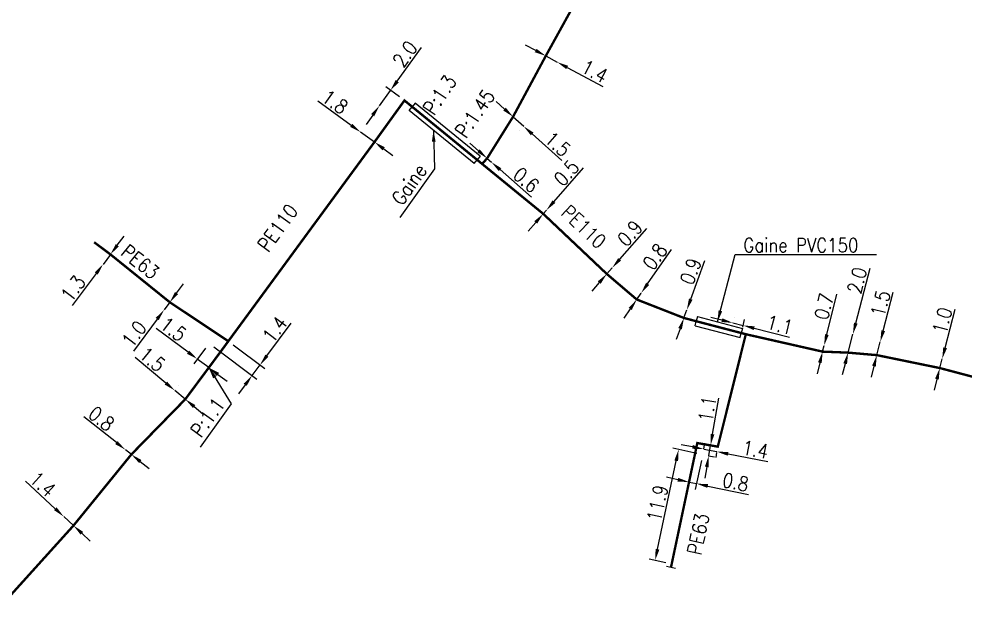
# Model space of a CAD drawing. Header units: millimetres. Extents: x 110000 to 110971, y 128118 to 129006.
# Drawn here: x 110072.4 to 110171.7, y 128656.6 to 128719 of the extents above; entities that cross this region are included whole.
import ezdxf
from ezdxf.enums import TextEntityAlignment as Align

# ---------------------------------------------------------------- set-up
doc = ezdxf.new("R2010")
doc.units = ezdxf.units.MM
doc.linetypes.add('L_100_PE', pattern=[14, 10, -1.5, 1, -1.5])
doc.linetypes.add('L_RAC_PE', pattern=[3.5, 2, -1.5])
doc.layers.get('0').update_dxf_attribs({"linetype": 'CONTINUOUS'})
for name, color, linetype in [('L_140', 3, 'CONTINUOUS'), ('L_340', 7, 'CONTINUOUS'), ('L_400', 7, 'CONTINUOUS')]:
    doc.layers.add(name, color=color, linetype=linetype)
doc.layers.add('L_170', color=7, linetype='CONTINUOUS', plot=False)
doc.styles.get("Standard").update_dxf_attribs({"font": 'romans.shx', "width": 0.85})
doc.dimstyles.get("Standard").update_dxf_attribs({"dimtxt": 1.5, "dimasz": 1.2, "dimexe": 0.625, "dimexo": 0.625, "dimgap": 0.25, "dimtad": 1, "dimdec": 1, "dimzin": 0, "dimdsep": 46, "dimtxsty": 'Standard', "dimcen": -0.5, "dimadec": 0, "dimazin": 0, "dimtfac": 1, "dimtdec": 1, "dimtmove": 0, "dimatfit": 3, "dimfxl": 1, "dimtolj": 1, "dimtzin": 0, "dimarcsym": 0})

# ---------------------------------------------------------------- blocks, each defined once
blk = doc.blocks.new('L_340_07')
at = {"color": 0, "linetype": 'Continuous', "const_width": 0.25, "flags": 128}
blk.add_lwpolyline([(0, 0), (0.35, 0)], dxfattribs=at)
at = {"color": 0, "linetype": 'Continuous', "flags": 128}
blk.add_lwpolyline([(0.35, -0.5), (0.35, 0.5)], dxfattribs=at)
at = {"color": 0, "linetype": 'Continuous', "width": 0.75, "flags": 3}
for tag, p in [('DEF_LEG', (0.723, -3.465)), ('DEF_COUP', (0.723, -5.965)), ('DEF_TYPE', (0.723, -8.465))]:
    blk.add_attdef(tag, text='', height=1.2, dxfattribs=at).set_placement(p, align=Align.MIDDLE)
blk = doc.blocks.new('*D82')
at = {"layer": 'L_140', "color": 0, "linetype": 'Continuous', "lineweight": -2, "ltscale": 0.5, "transparency": 16777216}
for p, q in [((110076.197, 128667.591), (110073.074, 128670.474)), ((110078.108, 128665.828), (110077.079, 128666.777)), ((110078.99, 128665.014), (110079.871, 128664.2))]:
    blk.add_line(p, q, dxfattribs=at)
at = {"layer": 'L_140', "color": 0, "linetype": 'Continuous', "ltscale": 0.5, "transparency": 16777216}
for points in [[(110076.333, 128667.738), (110076.062, 128667.444), (110077.079, 128666.777)], [(110079.125, 128665.161), (110078.854, 128664.867), (110078.108, 128665.828)]]:
    blk.add_solid(points, dxfattribs=at)
at = {"layer": 'L_140', "color": 0, "linetype": 'Continuous', "ltscale": 0.5, "transparency": 16777216, "insert": (110074.873, 128670.174), "char_height": 1.5, "attachment_point": 5, "rotation": 317.28964}
blk.add_mtext('\\A1;1.4', dxfattribs=at)
blk = doc.blocks.new('*D84')
at = {"layer": 'L_140', "color": 0, "linetype": 'Continuous', "lineweight": -2, "ltscale": 0.5, "transparency": 16777216}
for p, q in [((110082.609, 128674.531), (110079.178, 128677.241)), ((110084.178, 128673.292), (110083.55, 128673.788)), ((110085.12, 128672.548), (110086.061, 128671.804))]:
    blk.add_line(p, q, dxfattribs=at)
at = {"layer": 'L_140', "color": 0, "linetype": 'Continuous', "ltscale": 0.5, "transparency": 16777216}
for points in [[(110082.732, 128674.688), (110082.485, 128674.374), (110083.55, 128673.788)], [(110085.244, 128672.705), (110084.996, 128672.391), (110084.178, 128673.292)]]:
    blk.add_solid(points, dxfattribs=at)
at = {"layer": 'L_140', "color": 0, "linetype": 'Continuous', "ltscale": 0.5, "transparency": 16777216, "insert": (110081.042, 128677.043), "char_height": 1.5, "attachment_point": 5, "rotation": 321.69701}
blk.add_mtext('\\A1;0.8', dxfattribs=at)
blk = doc.blocks.new('*D85')
at = {"layer": 'L_140', "color": 0, "linetype": 'Continuous', "lineweight": -2, "ltscale": 0.5, "transparency": 16777216}
for p, q in [((110087.802, 128680.783), (110084.58, 128683.46)), ((110089.124, 128680.497), (110089.124, 128680.497)), ((110089.84, 128679.089), (110088.725, 128680.016)), ((110090.24, 128679.57), (110090.24, 128679.57)), ((110090.763, 128678.322), (110091.686, 128677.555))]:
    blk.add_line(p, q, dxfattribs=at)
at = {"layer": 'L_140', "color": 0, "linetype": 'Continuous', "ltscale": 0.5, "transparency": 16777216}
for points in [[(110087.93, 128680.937), (110087.674, 128680.629), (110088.725, 128680.016)], [(110090.891, 128678.476), (110090.635, 128678.168), (110089.84, 128679.089)]]:
    blk.add_solid(points, dxfattribs=at)
at = {"layer": 'L_140', "color": 0, "linetype": 'Continuous', "ltscale": 0.5, "transparency": 16777216, "insert": (110086.368, 128683.274), "char_height": 1.5, "attachment_point": 5, "rotation": 320.27835}
blk.add_mtext('\\A1;1.5', dxfattribs=at)
blk = doc.blocks.new('*D86')
at = {"layer": 'L_140', "color": 0, "linetype": 'Continuous', "lineweight": -2, "ltscale": 0.5, "transparency": 16777216}
for p, q in [((110090.135, 128684.023), (110086.778, 128686.53)), ((110091.95, 128684.449), (110090.723, 128682.805)), ((110092.299, 128682.408), (110091.097, 128683.306)), ((110093.152, 128683.551), (110091.925, 128681.907)), ((110093.26, 128681.69), (110094.222, 128680.972))]:
    blk.add_line(p, q, dxfattribs=at)
at = {"layer": 'L_140', "color": 0, "linetype": 'Continuous', "ltscale": 0.5, "transparency": 16777216}
for points in [[(110090.255, 128684.184), (110090.016, 128683.863), (110091.097, 128683.306)], [(110093.38, 128681.851), (110093.141, 128681.53), (110092.299, 128682.408)]]:
    blk.add_solid(points, dxfattribs=at)
at = {"layer": 'L_140', "color": 0, "linetype": 'Continuous', "ltscale": 0.5, "transparency": 16777216, "insert": (110088.574, 128686.437), "char_height": 1.5, "attachment_point": 5, "rotation": 323.25617}
blk.add_mtext('\\A1;1.5', dxfattribs=at)
blk = doc.blocks.new('*D87')
at = {"layer": 'L_170', "color": 0, "linetype": 'Continuous', "lineweight": -2, "ltscale": 0.5, "transparency": 16777216}
for p, q in [((110098.403, 128683.656), (110100.945, 128687.062)), ((110092.825, 128684.576), (110097.348, 128681.199)), ((110094.855, 128684.807), (110098.186, 128682.321)), ((110096.847, 128681.573), (110097.685, 128682.694)), ((110096.129, 128680.611), (110095.412, 128679.649))]:
    blk.add_line(p, q, dxfattribs=at)
at = {"layer": 'L_170', "color": 0, "linetype": 'Continuous', "ltscale": 0.5, "transparency": 16777216}
for points in [[(110098.243, 128683.776), (110098.563, 128683.536), (110097.685, 128682.694)], [(110095.969, 128680.731), (110096.29, 128680.491), (110096.847, 128681.573)]]:
    blk.add_solid(points, dxfattribs=at)
at = {"layer": 'L_170', "color": 0, "linetype": 'Continuous', "ltscale": 0.5, "transparency": 16777216, "insert": (110099.232, 128686.438), "char_height": 1.5, "attachment_point": 5, "rotation": 53.25617}
blk.add_mtext('\\A1;1.4', dxfattribs=at)
blk = doc.blocks.new('*D88')
at = {"layer": 'L_170', "color": 0, "linetype": 'Continuous', "lineweight": -2, "ltscale": 0.5, "transparency": 16777216}
for p, q in [((110082.703, 128695.252), (110083.421, 128696.214)), ((110081.985, 128694.291), (110081.208, 128693.249)), ((110080.49, 128692.287), (110077.984, 128688.93))]:
    blk.add_line(p, q, dxfattribs=at)
at = {"layer": 'L_170', "color": 0, "linetype": 'Continuous', "ltscale": 0.5, "transparency": 16777216}
for points in [[(110082.543, 128695.372), (110082.863, 128695.132), (110081.985, 128694.291)], [(110080.329, 128692.407), (110080.65, 128692.168), (110081.208, 128693.249)]]:
    blk.add_solid(points, dxfattribs=at)
at = {"layer": 'L_170', "color": 0, "linetype": 'Continuous', "ltscale": 0.5, "transparency": 16777216, "insert": (110078.076, 128690.726), "char_height": 1.5, "attachment_point": 5, "rotation": 53.25617}
blk.add_mtext('\\A1;1.3', dxfattribs=at)
blk = doc.blocks.new('*D89')
at = {"layer": 'L_170', "color": 0, "linetype": 'Continuous', "lineweight": -2, "ltscale": 0.5, "transparency": 16777216}
for p, q in [((110088.927, 128690.232), (110089.644, 128691.193)), ((110088.209, 128689.27), (110087.61, 128688.469)), ((110086.893, 128687.507), (110084.386, 128684.15))]:
    blk.add_line(p, q, dxfattribs=at)
at = {"layer": 'L_170', "color": 0, "linetype": 'Continuous', "ltscale": 0.5, "transparency": 16777216}
for points in [[(110088.766, 128690.351), (110089.087, 128690.112), (110088.209, 128689.27)], [(110086.732, 128687.627), (110087.053, 128687.387), (110087.61, 128688.469)]]:
    blk.add_solid(points, dxfattribs=at)
at = {"layer": 'L_170', "color": 0, "linetype": 'Continuous', "ltscale": 0.5, "transparency": 16777216, "insert": (110084.479, 128685.946), "char_height": 1.5, "attachment_point": 5, "rotation": 53.25617}
blk.add_mtext('\\A1;1.0', dxfattribs=at)
blk = doc.blocks.new('*D90')
at = {"layer": 'L_140', "color": 0, "linetype": 'Continuous', "lineweight": -2, "ltscale": 0.5, "transparency": 16777216}
for p, q in [((110112.076, 128712.479), (110114.631, 128716.025)), ((110110.205, 128709.883), (110111.374, 128711.505)), ((110112.327, 128710.818), (110110.867, 128711.871)), ((110109.503, 128708.909), (110108.801, 128707.936))]:
    blk.add_line(p, q, dxfattribs=at)
at = {"layer": 'L_140', "color": 0, "linetype": 'Continuous', "ltscale": 0.5, "transparency": 16777216}
for points in [[(110111.913, 128712.596), (110112.238, 128712.362), (110111.374, 128711.505)], [(110109.341, 128709.026), (110109.665, 128708.792), (110110.205, 128709.883)]]:
    blk.add_solid(points, dxfattribs=at)
at = {"layer": 'L_140', "color": 0, "linetype": 'Continuous', "ltscale": 0.5, "transparency": 16777216, "insert": (110112.893, 128715.324), "char_height": 1.5, "attachment_point": 5, "rotation": 54.22037}
blk.add_mtext('\\A1;2.0', dxfattribs=at)
blk = doc.blocks.new('*D91')
at = {"layer": 'L_140', "color": 0, "linetype": 'Continuous', "lineweight": -2, "ltscale": 0.5, "transparency": 16777216}
for p, q in [((110107.252, 128707.838), (110103.743, 128710.366)), ((110109.685, 128706.084), (110108.225, 128707.136)), ((110110.659, 128705.382), (110111.633, 128704.681))]:
    blk.add_line(p, q, dxfattribs=at)
at = {"layer": 'L_140', "color": 0, "linetype": 'Continuous', "ltscale": 0.5, "transparency": 16777216}
for points in [[(110107.369, 128708), (110107.135, 128707.676), (110108.225, 128707.136)], [(110110.776, 128705.544), (110110.542, 128705.22), (110109.685, 128706.084)]]:
    blk.add_solid(points, dxfattribs=at)
at = {"layer": 'L_140', "color": 0, "linetype": 'Continuous', "ltscale": 0.5, "transparency": 16777216, "insert": (110105.541, 128710.304), "char_height": 1.5, "attachment_point": 5, "rotation": 324.22037}
blk.add_mtext('\\A1;1.8', dxfattribs=at)
blk = doc.blocks.new('*D92')
at = {"layer": 'L_140', "color": 0, "linetype": 'Continuous', "lineweight": -2, "ltscale": 0.5, "transparency": 16777216}
for p, q in [((110128.519, 128699.828), (110131.629, 128703.378)), ((110127.398, 128698.55), (110127.728, 128698.926)), ((110126.607, 128697.647), (110125.816, 128696.745))]:
    blk.add_line(p, q, dxfattribs=at)
at = {"layer": 'L_140', "color": 0, "linetype": 'Continuous', "ltscale": 0.5, "transparency": 16777216}
for points in [[(110128.368, 128699.96), (110128.669, 128699.697), (110127.728, 128698.926)], [(110126.457, 128697.779), (110126.758, 128697.516), (110127.398, 128698.55)]]:
    blk.add_solid(points, dxfattribs=at)
at = {"layer": 'L_140', "color": 0, "linetype": 'Continuous', "ltscale": 0.5, "transparency": 16777216, "insert": (110129.832, 128702.844), "char_height": 1.5, "attachment_point": 5, "rotation": 48.76809}
blk.add_mtext('\\A1;0.5', dxfattribs=at)
blk = doc.blocks.new('*D93')
at = {"layer": 'L_140', "color": 0, "linetype": 'Continuous', "lineweight": -2, "ltscale": 0.5, "transparency": 16777216}
for p, q in [((110123.339, 128709.546), (110122.447, 128710.349)), ((110123.812, 128708.279), (110123.812, 128708.279)), ((110124.23, 128708.743), (110125.345, 128707.739)), ((110124.927, 128707.275), (110124.927, 128707.275)), ((110126.237, 128706.936), (110129.35, 128704.133))]:
    blk.add_line(p, q, dxfattribs=at)
at = {"layer": 'L_140', "color": 0, "linetype": 'Continuous', "ltscale": 0.5, "transparency": 16777216}
for points in [[(110123.473, 128709.695), (110123.205, 128709.397), (110124.23, 128708.743)], [(110126.371, 128707.085), (110126.103, 128706.788), (110125.345, 128707.739)]]:
    blk.add_solid(points, dxfattribs=at)
at = {"layer": 'L_140', "color": 0, "linetype": 'Continuous', "ltscale": 0.5, "transparency": 16777216, "insert": (110128.908, 128705.876), "char_height": 1.5, "attachment_point": 5, "rotation": 317.99633}
blk.add_mtext('\\A1;1.5', dxfattribs=at)
blk = doc.blocks.new('*D94')
at = {"layer": 'L_140', "color": 0, "linetype": 'Continuous', "lineweight": -2, "ltscale": 0.5, "transparency": 16777216}
for p, q in [((110120.607, 128705.167), (110119.704, 128705.958)), ((110121.509, 128704.376), (110121.96, 128703.981)), ((110122.863, 128703.19), (110126.15, 128700.309))]:
    blk.add_line(p, q, dxfattribs=at)
at = {"layer": 'L_140', "color": 0, "linetype": 'Continuous', "ltscale": 0.5, "transparency": 16777216}
for points in [[(110120.739, 128705.318), (110120.475, 128705.017), (110121.509, 128704.376)], [(110122.995, 128703.34), (110122.731, 128703.039), (110121.96, 128703.981)]]:
    blk.add_solid(points, dxfattribs=at)
at = {"layer": 'L_140', "color": 0, "linetype": 'Continuous', "ltscale": 0.5, "transparency": 16777216, "insert": (110125.617, 128702.106), "char_height": 1.5, "attachment_point": 5, "rotation": 318.76809}
blk.add_mtext('\\A1;0.6', dxfattribs=at)
blk = doc.blocks.new('*D95')
at = {"layer": 'L_140', "color": 0, "linetype": 'Continuous', "lineweight": -2, "ltscale": 0.5, "transparency": 16777216}
for p, q in [((110135.421, 128693.779), (110138.267, 128697.017)), ((110134.068, 128692.239), (110134.629, 128692.877)), ((110133.276, 128691.337), (110132.484, 128690.436))]:
    blk.add_line(p, q, dxfattribs=at)
at = {"layer": 'L_140', "color": 0, "linetype": 'Continuous', "ltscale": 0.5, "transparency": 16777216}
for points in [[(110135.271, 128693.911), (110135.572, 128693.647), (110134.629, 128692.877)], [(110133.126, 128691.469), (110133.427, 128691.205), (110134.068, 128692.239)]]:
    blk.add_solid(points, dxfattribs=at)
at = {"layer": 'L_140', "color": 0, "linetype": 'Continuous', "ltscale": 0.5, "transparency": 16777216, "insert": (110136.489, 128696.509), "char_height": 1.5, "attachment_point": 5, "rotation": 48.69953}
blk.add_mtext('\\A1;0.9', dxfattribs=at)
blk = doc.blocks.new('*D96')
at = {"layer": 'L_140', "color": 0, "linetype": 'Continuous', "lineweight": -2, "ltscale": 0.5, "transparency": 16777216}
for p, q in [((110138.352, 128691.2), (110140.845, 128694.791)), ((110137.211, 128689.558), (110137.667, 128690.215)), ((110136.527, 128688.572), (110135.842, 128687.586))]:
    blk.add_line(p, q, dxfattribs=at)
at = {"layer": 'L_140', "color": 0, "linetype": 'Continuous', "ltscale": 0.5, "transparency": 16777216}
for points in [[(110138.188, 128691.315), (110138.516, 128691.086), (110137.667, 128690.215)], [(110136.362, 128688.686), (110136.691, 128688.458), (110137.211, 128689.558)]]:
    blk.add_solid(points, dxfattribs=at)
at = {"layer": 'L_140', "color": 0, "linetype": 'Continuous', "ltscale": 0.5, "transparency": 16777216, "insert": (110139.119, 128694.059), "char_height": 1.5, "attachment_point": 5, "rotation": 55.22607}
blk.add_mtext('\\A1;0.8', dxfattribs=at)
blk = doc.blocks.new('*D97')
at = {"layer": 'L_140', "color": 0, "linetype": 'Continuous', "lineweight": -2, "ltscale": 0.5, "transparency": 16777216}
for p, q in [((110143.212, 128672.826), (110142.568, 128669.782)), ((110143.995, 128672.66), (110143.351, 128669.616)), ((110141.523, 128670.642), (110140.349, 128670.891)), ((110142.697, 128670.394), (110143.48, 128670.228)), ((110144.654, 128669.979), (110148.931, 128669.074))]:
    blk.add_line(p, q, dxfattribs=at)
at = {"layer": 'L_140', "color": 0, "linetype": 'Continuous', "ltscale": 0.5, "transparency": 16777216}
for points in [[(110141.565, 128670.838), (110141.482, 128670.447), (110142.697, 128670.394)], [(110144.695, 128670.175), (110144.613, 128669.784), (110143.48, 128670.228)]]:
    blk.add_solid(points, dxfattribs=at)
at = {"layer": 'L_140', "color": 0, "linetype": 'Continuous', "ltscale": 0.5, "transparency": 16777216, "insert": (110147.586, 128670.381), "char_height": 1.5, "attachment_point": 5, "rotation": 348.0447}
blk.add_mtext('\\A1;0.8', dxfattribs=at)
blk = doc.blocks.new('*D98')
at = {"layer": 'L_340', "color": 0, "linetype": 'Continuous', "lineweight": -2, "ltscale": 0.5, "transparency": 16777216}
for p, q in [((110143.513, 128673.401), (110140.992, 128673.935)), ((110139.387, 128663.338), (110141.355, 128672.632)), ((110140.265, 128661.925), (110138.527, 128662.293))]:
    blk.add_line(p, q, dxfattribs=at)
at = {"layer": 'L_340', "color": 0, "linetype": 'Continuous', "ltscale": 0.5, "transparency": 16777216}
for points in [[(110141.159, 128672.673), (110141.55, 128672.59), (110141.603, 128673.806)], [(110139.191, 128663.379), (110139.582, 128663.296), (110139.138, 128662.164)]]:
    blk.add_solid(points, dxfattribs=at)
at = {"layer": 'L_340', "color": 0, "linetype": 'Continuous', "ltscale": 0.5, "transparency": 16777216, "insert": (110139.392, 128668.191), "char_height": 1.5, "attachment_point": 5, "rotation": 78.0447}
blk.add_mtext('\\A1;11.9', dxfattribs=at)
blk = doc.blocks.new('*D99')
at = {"layer": 'L_140', "color": 0, "linetype": 'Continuous', "lineweight": -2, "ltscale": 0.5, "transparency": 16777216}
for p, q in [((110145.158, 128675.426), (110145.817, 128679.194)), ((110144.18, 128674.379), (110145.567, 128674.136)), ((110144.762, 128673.16), (110144.951, 128674.244)), ((110144.74, 128673.164), (110145.377, 128673.053)), ((110144.555, 128671.978), (110144.348, 128670.796))]:
    blk.add_line(p, q, dxfattribs=at)
at = {"layer": 'L_140', "color": 0, "linetype": 'Continuous', "ltscale": 0.5, "transparency": 16777216}
for points in [[(110144.961, 128675.46), (110145.355, 128675.392), (110144.951, 128674.244)], [(110144.358, 128672.013), (110144.752, 128671.944), (110144.762, 128673.16)]]:
    blk.add_solid(points, dxfattribs=at)
at = {"layer": 'L_140', "color": 0, "linetype": 'Continuous', "ltscale": 0.5, "transparency": 16777216, "insert": (110144.606, 128678.073), "char_height": 1.5, "attachment_point": 5, "rotation": 80.0752}
blk.add_mtext('\\A1;1.1', dxfattribs=at)
blk = doc.blocks.new('*D100')
at = {"layer": 'L_140', "color": 0, "linetype": 'Continuous', "lineweight": -2, "ltscale": 0.5, "transparency": 16777216}
for p, q in [((110143.06, 128674.083), (110141.882, 128674.313)), ((110144.244, 128673.885), (110144.358, 128674.466)), ((110144.238, 128673.853), (110145.612, 128673.585)), ((110145.595, 128673.497), (110145.492, 128672.971)), ((110146.79, 128673.355), (110150.961, 128672.541))]:
    blk.add_line(p, q, dxfattribs=at)
at = {"layer": 'L_140', "color": 0, "linetype": 'Continuous', "ltscale": 0.5, "transparency": 16777216}
for points in [[(110143.099, 128674.279), (110143.022, 128673.887), (110144.238, 128673.853)], [(110146.828, 128673.551), (110146.751, 128673.159), (110145.612, 128673.585)]]:
    blk.add_solid(points, dxfattribs=at)
at = {"layer": 'L_140', "color": 0, "linetype": 'Continuous', "ltscale": 0.5, "transparency": 16777216, "insert": (110149.656, 128673.814), "char_height": 1.5, "attachment_point": 5, "rotation": 348.9537}
blk.add_mtext('\\A1;1.4', dxfattribs=at)
blk = doc.blocks.new('*D101')
at = {"layer": 'L_400', "color": 0, "linetype": 'Continuous', "lineweight": -2, "ltscale": 0.5, "transparency": 16777216}
for p, q in [((110146.141, 128687.392), (110144.977, 128687.682)), ((110147.457, 128687.708), (110147.457, 128687.708)), ((110148.326, 128686.645), (110148.524, 128687.442)), ((110147.306, 128687.101), (110148.373, 128686.835)), ((110149.537, 128686.545), (110153.249, 128685.619))]:
    blk.add_line(p, q, dxfattribs=at)
at = {"layer": 'L_400', "color": 0, "linetype": 'Continuous', "ltscale": 0.5, "transparency": 16777216}
for points in [[(110146.19, 128687.586), (110146.093, 128687.198), (110147.306, 128687.101)], [(110149.586, 128686.739), (110149.489, 128686.351), (110148.373, 128686.835)]]:
    blk.add_solid(points, dxfattribs=at)
at = {"layer": 'L_400', "color": 0, "linetype": 'Continuous', "ltscale": 0.5, "transparency": 16777216, "insert": (110152.217, 128686.907), "char_height": 1.5, "attachment_point": 5, "rotation": 345.99562}
blk.add_mtext('\\A1;1.1', dxfattribs=at)
blk = doc.blocks.new('*D102')
at = {"layer": 'L_140', "color": 0, "linetype": 'Continuous', "lineweight": -2, "ltscale": 0.5, "transparency": 16777216}
for p, q in [((110157.16, 128685.88), (110158.218, 128690.122)), ((110156.713, 128684.085), (110156.87, 128684.716)), ((110156.422, 128682.921), (110156.132, 128681.757))]:
    blk.add_line(p, q, dxfattribs=at)
at = {"layer": 'L_140', "color": 0, "linetype": 'Continuous', "ltscale": 0.5, "transparency": 16777216}
for points in [[(110156.966, 128685.929), (110157.354, 128685.832), (110156.87, 128684.716)], [(110156.228, 128682.969), (110156.616, 128682.872), (110156.713, 128684.085)]]:
    blk.add_solid(points, dxfattribs=at)
at = {"layer": 'L_140', "color": 0, "linetype": 'Continuous', "ltscale": 0.5, "transparency": 16777216, "insert": (110156.864, 128688.825), "char_height": 1.5, "attachment_point": 5, "rotation": 75.99377}
blk.add_mtext('\\A1;0.7', dxfattribs=at)
blk = doc.blocks.new('*D103')
at = {"layer": 'L_140', "color": 0, "linetype": 'Continuous', "lineweight": -2, "ltscale": 0.5, "transparency": 16777216}
for p, q in [((110160.194, 128687.076), (110161.701, 128692.839)), ((110159.385, 128683.98), (110159.891, 128685.915)), ((110159.082, 128682.819), (110158.778, 128681.658))]:
    blk.add_line(p, q, dxfattribs=at)
at = {"layer": 'L_140', "color": 0, "linetype": 'Continuous', "ltscale": 0.5, "transparency": 16777216}
for points in [[(110160.001, 128687.127), (110160.388, 128687.025), (110159.891, 128685.915)], [(110158.888, 128682.87), (110159.275, 128682.768), (110159.385, 128683.98)]]:
    blk.add_solid(points, dxfattribs=at)
at = {"layer": 'L_140', "color": 0, "linetype": 'Continuous', "ltscale": 0.5, "transparency": 16777216, "insert": (110160.333, 128691.558), "char_height": 1.5, "attachment_point": 5, "rotation": 75.35069}
blk.add_mtext('\\A1;2.0', dxfattribs=at)
blk = doc.blocks.new('*D104')
at = {"layer": 'L_140', "color": 0, "linetype": 'Continuous', "lineweight": -2, "ltscale": 0.5, "transparency": 16777216}
for p, q in [((110163.073, 128686.282), (110164.132, 128690.335)), ((110162.403, 128683.718), (110162.769, 128685.121)), ((110162.099, 128682.557), (110161.796, 128681.396))]:
    blk.add_line(p, q, dxfattribs=at)
at = {"layer": 'L_140', "color": 0, "linetype": 'Continuous', "ltscale": 0.5, "transparency": 16777216}
for points in [[(110162.879, 128686.332), (110163.266, 128686.231), (110162.769, 128685.121)], [(110161.906, 128682.607), (110162.293, 128682.506), (110162.403, 128683.718)]]:
    blk.add_solid(points, dxfattribs=at)
at = {"layer": 'L_140', "color": 0, "linetype": 'Continuous', "ltscale": 0.5, "transparency": 16777216, "insert": (110162.787, 128689.142), "char_height": 1.5, "attachment_point": 5, "rotation": 75.35069}
blk.add_mtext('\\A1;1.5', dxfattribs=at)
blk = doc.blocks.new('*D105')
at = {"layer": 'L_140', "color": 0, "linetype": 'Continuous', "lineweight": -2, "ltscale": 0.5, "transparency": 16777216}
for p, q in [((110169.567, 128684.49), (110170.627, 128688.543)), ((110169.011, 128682.361), (110169.264, 128683.329)), ((110168.707, 128681.2), (110168.404, 128680.039))]:
    blk.add_line(p, q, dxfattribs=at)
at = {"layer": 'L_140', "color": 0, "linetype": 'Continuous', "ltscale": 0.5, "transparency": 16777216}
for points in [[(110169.374, 128684.54), (110169.761, 128684.439), (110169.264, 128683.329)], [(110168.514, 128681.251), (110168.901, 128681.149), (110169.011, 128682.361)]]:
    blk.add_solid(points, dxfattribs=at)
at = {"layer": 'L_140', "color": 0, "linetype": 'Continuous', "ltscale": 0.5, "transparency": 16777216, "insert": (110169.281, 128687.349), "char_height": 1.5, "attachment_point": 5, "rotation": 75.35069}
blk.add_mtext('\\A1;1.0', dxfattribs=at)
blk = doc.blocks.new('*D18')
at = {"layer": 'L_140', "color": 0, "linetype": 'Continuous', "lineweight": -2, "transparency": 16777216}
for p, q in [((110126.609, 128715.696), (110125.552, 128716.265)), ((110127.665, 128715.127), (110128.854, 128714.487)), ((110129.91, 128713.918), (110133.653, 128711.903))]:
    blk.add_line(p, q, dxfattribs=at)
at = {"layer": 'L_140', "color": 0, "linetype": 'Continuous', "transparency": 16777216}
for points in [[(110126.703, 128715.872), (110126.514, 128715.52), (110127.665, 128715.127)], [(110130.005, 128714.094), (110129.816, 128713.742), (110128.854, 128714.487)]]:
    blk.add_solid(points, dxfattribs=at)
at = {"layer": 'L_140', "color": 0, "linetype": 'Continuous', "transparency": 16777216, "insert": (110132.784, 128713.507), "char_height": 1.5, "attachment_point": 5, "rotation": 331.70199}
blk.add_mtext('\\A1;1.4', dxfattribs=at)
blk = doc.blocks.new('*D185')
at = {"layer": 'L_140', "color": 0, "linetype": 'Continuous', "lineweight": -2, "ltscale": 0.5, "transparency": 16777216}
for p, q in [((110142.877, 128689.594), (110144.342, 128693.648)), ((110142.163, 128687.619), (110142.469, 128688.466)), ((110141.755, 128686.491), (110141.347, 128685.362))]:
    blk.add_line(p, q, dxfattribs=at)
at = {"layer": 'L_140', "color": 0, "linetype": 'Continuous', "ltscale": 0.5, "transparency": 16777216}
for points in [[(110142.689, 128689.662), (110143.065, 128689.526), (110142.469, 128688.466)], [(110141.567, 128686.559), (110141.943, 128686.423), (110142.163, 128687.619)]]:
    blk.add_solid(points, dxfattribs=at)
at = {"layer": 'L_140', "color": 0, "linetype": 'Continuous', "ltscale": 0.5, "transparency": 16777216, "insert": (110142.873, 128692.525), "char_height": 1.5, "attachment_point": 5, "rotation": 70.12556}
blk.add_mtext('\\A1;0.9', dxfattribs=at)

msp = doc.modelspace()

# ---------------------------------------------------------------- linework, layer by layer
at = {"layer": 'L_140', "linetype": 'L_100_PE', "flags": 128}
msp.add_lwpolyline([(110120.984, 128703.793, 0.25, 0.25, 0), (110121.509, 128704.376, 0.25, 0.25, 0), (110124.23, 128708.743, 0.25, 0.25, 0), (110127.665, 128715.127, 0.25, 0.25, 0), (110137.445, 128732.844, 0.25, 0.25, 0), (110143.628, 128744.047, 0.25, 0.25, 0), (110143.87, 128744.485, 0.25, 0.25, 0), (110144.252, 128744.765, 0.25, 0.25, 0), (110147.045, 128749.598, 0, 0, 0)], format="xyseb", dxfattribs=at)
at = {"layer": 'L_140', "linetype": 'L_100_PE', "ltscale": 0.5}
msp.add_lwpolyline([(110069.93, 128656.764, 0.25, 0.25, 0), (110078.108, 128665.828, 0.25, 0.25, 0), (110084.178, 128673.292, 0.25, 0.25, 0), (110089.84, 128679.089, 0.25, 0.25, 0), (110093.526, 128684.052, 0.25, 0.25, 0), (110094.354, 128685.181, 0.25, 0.25, 0), (110109.685, 128706.084, 0.25, 0.25, 0), (110112.834, 128710.453, 0.25, 0.25, 0), (110120.984, 128703.793, 0.25, 0.25, 0), (110127.398, 128698.55, 0.25, 0.25, 0), (110134.068, 128692.239, 0.25, 0.25, 0), (110137.211, 128689.558, 0.25, 0.25, 0), (110142.163, 128687.619, 0.25, 0.25, 0), (110143.453, 128687.277, 0.25, 0.25, 0), (110148.174, 128686.039, 0.25, 0.25, 0), (110148.656, 128685.913, 0.25, 0.25, 0), (110156.713, 128684.085, 0.25, 0.25, 0), (110159.385, 128683.98, 0.25, 0.25, 0), (110162.403, 128683.718, 0.25, 0.25, 0), (110169.011, 128682.361, 0.25, 0.25, 0), (110173.7, 128681.119, 0.25, 0.25, 0)], format="xyseb", dxfattribs=at)
at = {"layer": 'L_140', "linetype": 'L_100_PE', "ltscale": 0.5, "const_width": 0.25}
msp.add_lwpolyline([(110140.877, 128661.796), (110143.342, 128673.438), (110143.564, 128674.487), (110145.715, 128674.111), (110148.656, 128685.913)], dxfattribs=at)
at = {"layer": 'L_170', "linetype": 'L_RAC_PE', "ltscale": 0.5, "const_width": 0.25}
msp.add_lwpolyline([(110094.354, 128685.181), (110088.209, 128689.27), (110081.985, 128694.291), (110080.273, 128695.569)], dxfattribs=at)
at = {"layer": 'L_400', "color": 7, "linetype": 'CONTINUOUS', "ltscale": 0.5}
for p, q in [((110113.964, 128710.176), (110113.647, 128709.789)), ((110120.78, 128704.605), (110113.964, 128710.176)), ((110113.331, 128709.402), (110113.647, 128709.789)), ((110120.147, 128703.831), (110113.331, 128709.402)), ((110120.147, 128703.831), (110120.463, 128704.218)), ((110120.78, 128704.605), (110120.463, 128704.218)), ((110143.326, 128686.794), (110143.453, 128687.277)), ((110143.58, 128687.761), (110143.453, 128687.277)), ((110143.58, 128687.761), (110148.301, 128686.522)), ((110143.326, 128686.794), (110148.048, 128685.555)), ((110148.301, 128686.522), (110148.174, 128686.039)), ((110148.048, 128685.555), (110148.174, 128686.039))]:
    msp.add_line(p, q, dxfattribs=at)

# ---------------------------------------------------------------- block references
at = {"layer": 'L_340', "ltscale": 0.5, "rotation": 258.0446982901513}
msp.add_blockref('L_340_07', (110140.877, 128661.796), dxfattribs=at)

# ---------------------------------------------------------------- texts
at = {"layer": 'L_140', "linetype": 'Continuous', "ltscale": 0.5, "width": 0.85}
for s, rotation, p in [('P:1.3', 55.90635, (110115.919, 128708.794)), ('P:1.45', 55.28146, (110119.281, 128706.389)), ('PE110', 53.74176, (110098.532, 128694.432)), ('PE110', 316.58371, (110129.145, 128698.531)), ('PE63', 78.0447, (110143.949, 128662.653))]:
    msp.add_text(s, height=1.5, rotation=rotation, dxfattribs=at).set_placement(p)
at = {"layer": 'L_140', "linetype": 'Continuous', "ltscale": 0.5, "insert": (110092.866, 128679.426), "char_height": 1.5, "attachment_point": 3, "rotation": 54.26269}
msp.add_mtext('\\A1;P:1.1', dxfattribs=at)
at = {"layer": 'L_170', "linetype": 'Continuous', "ltscale": 0.5, "width": 0.85}
msp.add_text('PE63', height=1.5, rotation=321.10601, dxfattribs=at).set_placement((110082.933, 128694.302))
at = {"layer": 'L_400', "linetype": 'Continuous', "insert": (110115.291, 128703.094), "char_height": 1.5, "attachment_point": 9, "rotation": 54.47985}
msp.add_mtext('\\A1;Gaine', dxfattribs=at)
at = {"layer": 'L_400', "linetype": 'Continuous', "insert": (110148.396, 128694.511), "char_height": 1.5, "attachment_point": 7}
msp.add_mtext('\\A1;Gaine PVC150 ', dxfattribs=at)

# ---------------------------------------------------------------- dimensions: what is measured, and where the dimension line sits
at = {"layer": 'L_140', "linetype": 'Continuous', "ltscale": 0.5}
for base, p1, p2, angle, picture, middle in [((110110.205, 128709.883), (110112.834, 128710.453), (110110.205, 128709.883), 54.22037, '*D90', (110113.704, 128714.739)), ((110108.225, 128707.136), (110109.685, 128706.084), (110108.225, 128707.136), 324.22037, '*D91', (110104.956, 128709.492)), ((110125.345, 128707.739), (110124.23, 128708.743), (110125.345, 128707.739), 137.99633, '*D93', (110128.239, 128705.133)), ((110121.96, 128703.981), (110121.509, 128704.376), (110121.96, 128703.981), 138.76809, '*D94', (110124.958, 128701.354)), ((110127.728, 128698.926), (110127.398, 128698.55), (110127.728, 128698.926), 228.76809, '*D92', (110130.584, 128702.185)), ((110134.629442, 128692.877322), (110134.068435, 128692.238752), (110134.629442, 128692.877322), 228.699528, '*D95', (110137.240009, 128695.848818)), ((110137.667, 128690.215), (110137.211, 128689.558), (110137.667, 128690.215), 235.22607, '*D96', (110139.941, 128693.489)), ((110142.469, 128688.466), (110142.163, 128687.619), (110142.469, 128688.466), 250.12556, '*D185', (110143.813, 128692.185)), ((110159.891, 128685.915), (110159.385, 128683.98), (110159.891, 128685.915), 255.35069, '*D103', (110161.3, 128691.305)), ((110156.87, 128684.7159), (110156.712682, 128684.085225), (110156.87, 128684.7159), 255.993774, '*D102', (110157.834652, 128688.583117)), ((110162.769, 128685.121), (110162.403, 128683.718), (110162.769, 128685.121), 255.35069, '*D104', (110163.754, 128688.889)), ((110169.264, 128683.329), (110169.011, 128682.361), (110169.264, 128683.329), 255.35069, '*D105', (110170.249, 128687.097)), ((110091.097, 128683.306), (110093.526, 128684.052), (110092.324, 128684.95), 323.25617, '*D86', (110087.976, 128685.636)), ((110088.725, 128680.016), (110089.84, 128679.089), (110088.725, 128680.016), 320.27835, '*D85', (110085.729, 128682.505)), ((110144.762, 128673.16), (110143.564, 128674.487), (110144.125, 128673.272), 80.0752, '*D99', (110145.591, 128677.901)), ((110083.55, 128673.788), (110084.178, 128673.292), (110083.55, 128673.788), 321.69701, '*D84', (110080.422, 128676.258)), ((110144.238, 128673.853), (110145.715, 128674.111), (110144.125, 128673.272), 348.9537, '*D100', (110149.464, 128672.833)), ((110143.48, 128670.228), (110143.342, 128673.438), (110144.125, 128673.272), 168.0447, '*D97', (110147.379, 128669.402)), ((110077.079, 128666.777), (110078.108, 128665.828), (110077.079, 128666.777), 317.28964, '*D82', (110074.195, 128669.439))]:
    dim = msp.add_linear_dim(base=base, p1=p1, p2=p2, angle=angle, dimstyle='Standard', override={"dimatfit": 0}, dxfattribs=at)
    dim.commit()
    dim.dimension.update_dxf_attribs({"geometry": picture, "text_midpoint": middle, "dimtype": 160})
at = {"layer": 'L_140', "linetype": 'Continuous'}
dim = msp.add_linear_dim(base=(110128.85381, 128714.487088), p1=(110127.665143, 128715.127065), p2=(110128.85381, 128714.487088), angle=151.701989, dimstyle='Standard', override={"dimatfit": 0}, dxfattribs=at)
dim.commit()
dim.dimension.update_dxf_attribs({"geometry": '*D18', "text_midpoint": (110132.309748, 128712.626411), "dimtype": 160})
at = {"layer": 'L_170', "linetype": 'Continuous', "ltscale": 0.5}
for base, p1, p2, override, picture, middle in [((110081.208, 128693.249), (110081.985, 128694.291), (110081.208, 128693.249), {"dimatfit": 0}, '*D88', (110078.878, 128690.128)), ((110087.61, 128688.469), (110088.209, 128689.27), (110087.61, 128688.469), {"dimscale": 1, "dimlfac": 1, "dimlunit": 2, "dimatfit": 0}, '*D89', (110085.281, 128685.348)), ((110096.847, 128681.573), (110094.354, 128685.181), (110092.324, 128684.95), {"dimatfit": 0}, '*D87', (110100.033, 128685.84))]:
    dim = msp.add_linear_dim(base=base, p1=p1, p2=p2, angle=53.25617, dimstyle='Standard', override=override, dxfattribs=at)
    dim.commit()
    dim.dimension.update_dxf_attribs({"geometry": picture, "text_midpoint": middle, "dimtype": 160})
at = {"layer": 'L_340', "linetype": 'Continuous', "ltscale": 0.5}
dim = msp.add_linear_dim(base=(110141.603, 128673.806), p1=(110140.877, 128661.796), p2=(110144.125, 128673.272), angle=258.0447, dimstyle='Standard', override={"dimatfit": 0}, dxfattribs=at)
dim.commit()
dim.dimension.update_dxf_attribs({"geometry": '*D98', "text_midpoint": (110140.37, 128667.983), "dimtype": 160})
at = {"layer": 'L_400', "linetype": 'Continuous', "ltscale": 0.5}
dim = msp.add_linear_dim(base=(110147.306, 128687.101), p1=(110148.174, 128686.039), p2=(110147.306, 128687.101), angle=345.99562, dimstyle='Standard', override={"dimatfit": 0}, dxfattribs=at)
dim.commit()
dim.dimension.update_dxf_attribs({"geometry": '*D101', "text_midpoint": (110151.975, 128685.937), "dimtype": 160})

# ---------------------------------------------------------------- leaders
at = {"layer": 'L_140', "linetype": 'Continuous', "ltscale": 0.5, "annotation_type": 0, "has_hookline": 1, "hookline_direction": 1, "text_width": 4.129, "horizontal_direction": (0.58407, 0.811703, 0)}
msp.add_leader([(110092.299, 128682.408), (110094.654, 128678.596), (110093.953, 128677.622)], dimstyle='Standard', override={"dimatfit": 0}, dxfattribs=at)
at = {"layer": 'L_400', "linetype": 'Continuous', "annotation_type": 0, "has_hookline": 1, "hookline_direction": 1, "text_width": 4.796, "horizontal_direction": (0.580989, 0.813911, 0)}
msp.add_leader([(110115.882, 128707.317), (110115.971, 128703.264), (110115.273, 128702.287)], dimstyle='Standard', override={"dimgap": 0.25, "dimtad": 1}, dxfattribs=at)
at = {"layer": 'L_400', "linetype": 'Continuous', "annotation_type": 0, "has_hookline": 1, "hookline_direction": 0, "text_width": 13.357}
msp.add_leader([(110145.683, 128687.209), (110147.544, 128694.297), (110148.744, 128694.297)], dimstyle='Standard', override={"dimgap": 0.25, "dimtad": 1}, dxfattribs=at)

doc.saveas('drawing.dxf')
